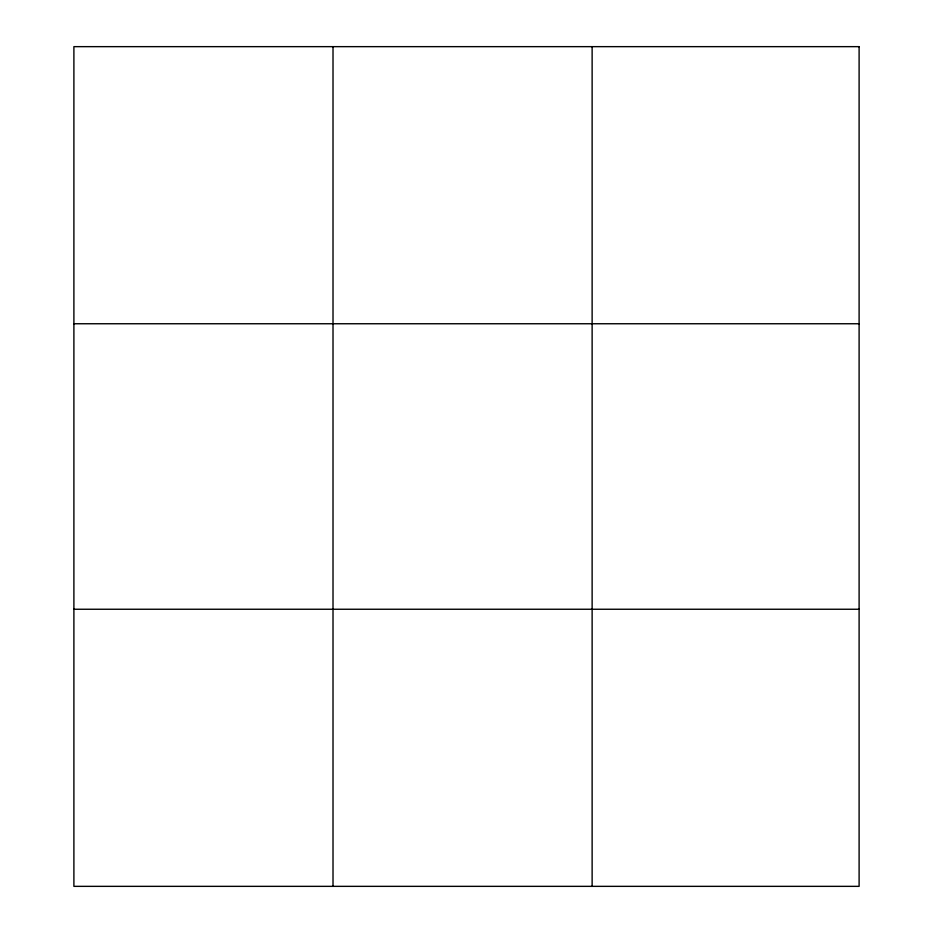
<?xml version="1.0" encoding="UTF-8"?>
<svg xmlns="http://www.w3.org/2000/svg" width="933" height="933" viewBox="0 0 933 933"><rect width="100%" height="100%" fill="white"/><g stroke="black" fill="none" stroke-linecap="round" stroke-linejoin="round"><path stroke-width="1.4" d="M333.011 886.35L333.011 46.65M592.128 886.35L592.128 46.65M73.894 323.751L859.106 323.751M73.894 609.249L859.106 609.249M859.106 46.65L859.106 886.35L73.894 886.35L73.894 46.65L859.106 46.65"/></g></svg>
